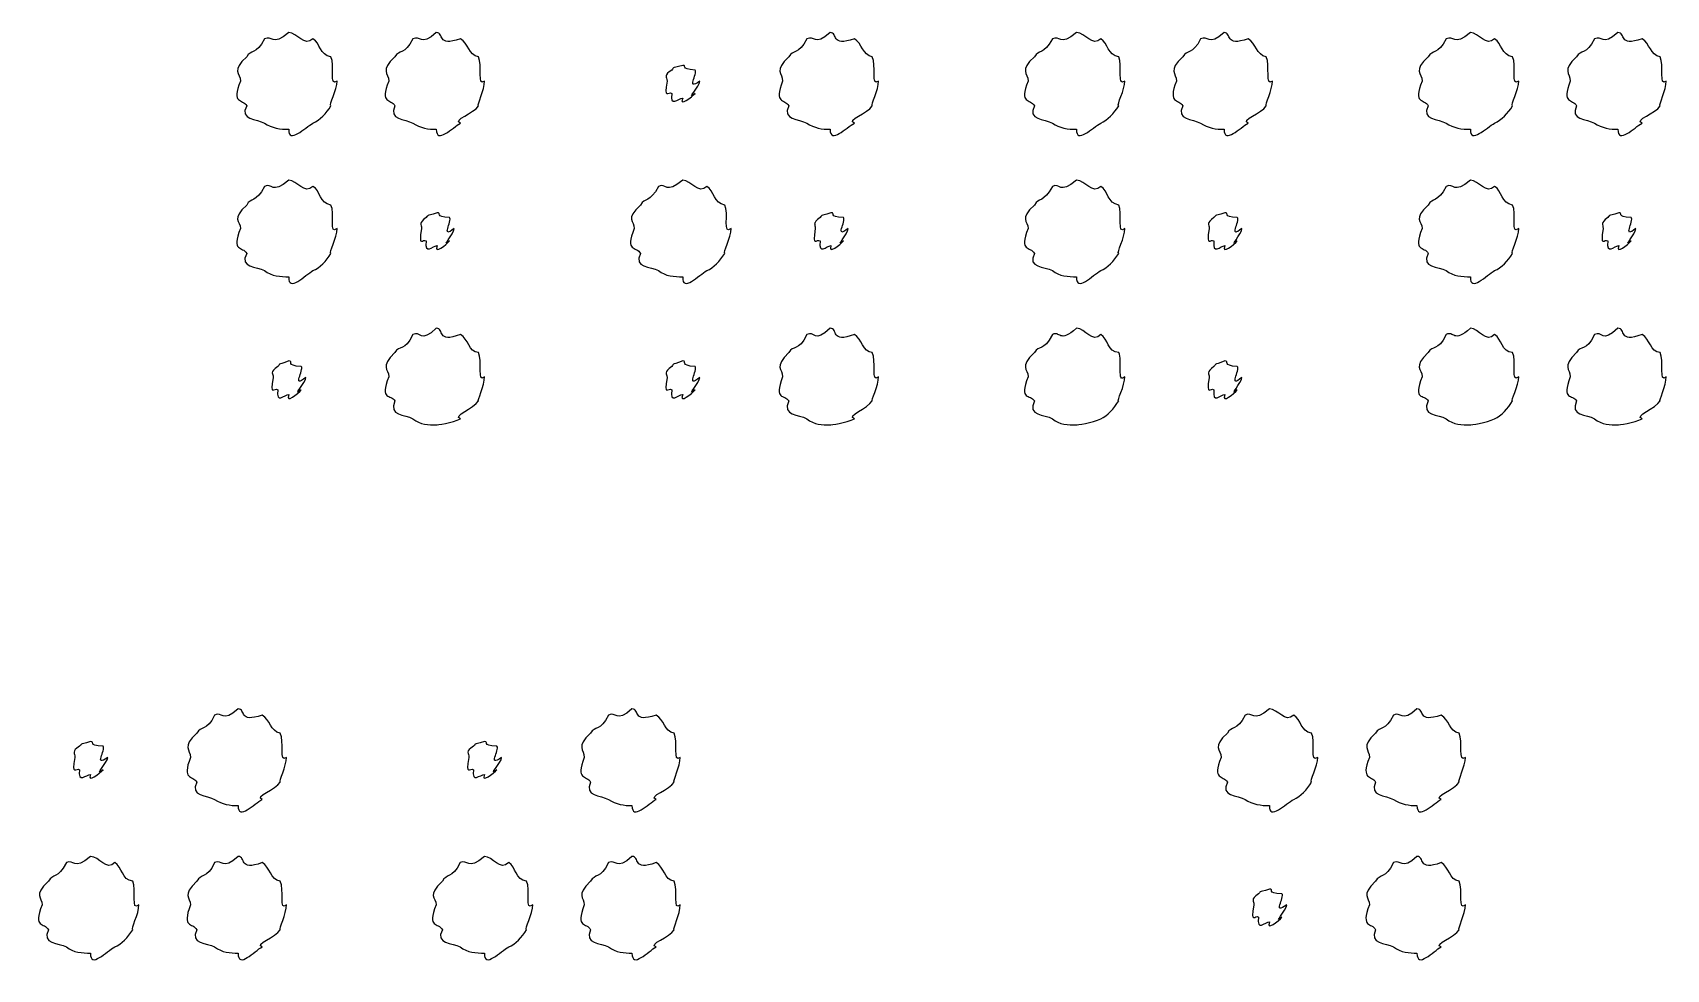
# Model space of a CAD drawing. Header units: millimetres. Extents: x -178 to -32, y 41 to 266.
# Drawn here: x -58.83 to -47.29, y 197.45 to 204.07 of the extents above; entities that cross this region are included whole.
import ezdxf

# ---------------------------------------------------------------- set-up
doc = ezdxf.new("R2010")
doc.units = ezdxf.units.MM
doc.layers.get('0').update_dxf_attribs({"linetype": 'CONTINUOUS'})

msp = doc.modelspace()

# ---------------------------------------------------------------- linework, layer by layer
at = {"color": 0}
for p, q in [((-57.0212, 204.068), (-57.0212, 204.068)), ((-55.9795, 204.068), (-55.9795, 204.068)), ((-53.1975, 204.068), (-53.1975, 204.068)), ((-51.4569, 204.068), (-51.4569, 204.068)), ((-50.4151, 204.068), (-50.4151, 204.068)), ((-48.6745, 204.068), (-48.6745, 204.068)), ((-47.6328, 204.068), (-47.6328, 204.068)), ((-54.2392, 203.837), (-54.2392, 203.837)), ((-57.0212, 203.026), (-57.0212, 203.026)), ((-54.2392, 203.026), (-54.2392, 203.026)), ((-51.4569, 203.026), (-51.4569, 203.026)), ((-48.6745, 203.026), (-48.6745, 203.026)), ((-55.9742, 202.795), (-55.9742, 202.795)), ((-53.1918, 202.795), (-53.1918, 202.795)), ((-50.4095, 202.795), (-50.4095, 202.795)), ((-47.6275, 202.795), (-47.6275, 202.795)), ((-55.9795, 201.979), (-55.9795, 201.979)), ((-53.1975, 201.979), (-53.1975, 201.979)), ((-51.4569, 201.979), (-51.4569, 201.979)), ((-48.6745, 201.979), (-48.6745, 201.979)), ((-47.6328, 201.979), (-47.6328, 201.979)), ((-57.0212, 201.748), (-57.0212, 201.748)), ((-54.2392, 201.748), (-54.2392, 201.748)), ((-50.4095, 201.748), (-50.4095, 201.748)), ((-57.3797, 199.289), (-57.3797, 199.289)), ((-54.5973, 199.289), (-54.5973, 199.289)), ((-50.0941, 199.289), (-50.0941, 199.289)), ((-49.0523, 199.289), (-49.0523, 199.289)), ((-58.4214, 199.058), (-58.4214, 199.058)), ((-55.6394, 199.058), (-55.6394, 199.058)), ((-58.4214, 198.247), (-58.4214, 198.247)), ((-57.3797, 198.247), (-57.3797, 198.247)), ((-55.6394, 198.247), (-55.6394, 198.247)), ((-54.5973, 198.247), (-54.5973, 198.247)), ((-49.0523, 198.247), (-49.0523, 198.247)), ((-50.0941, 198.016), (-50.0941, 198.016))]:
    msp.add_line(p, q, dxfattribs=at)
for points in [[(-57.1923, 204.024), (-57.2544, 203.908), (-57.2886, 203.952), (-57.319, 203.897)], [(-57.0212, 204.068), (-57.144, 203.966), (-57.1373, 204.053), (-57.1923, 204.024)], [(-56.8505, 204.024), (-56.9083, 203.966), (-56.9623, 204.068), (-57.0212, 204.068)], [(-56.7238, 203.897), (-56.8022, 203.908), (-56.7983, 203.994), (-56.8505, 204.024)], [(-56.1449, 204.024), (-56.2028, 203.908), (-56.2416, 203.952), (-56.2716, 203.897)], [(-55.9795, 204.068), (-56.0927, 203.966), (-56.0899, 204.053), (-56.1449, 204.024)], [(-55.8087, 204.024), (-55.9795, 203.966), (-55.9202, 204.068), (-55.9795, 204.068)], [(-55.6821, 203.897), (-55.7509, 203.908), (-55.7537, 203.994), (-55.8087, 204.024)], [(-53.3626, 204.024), (-53.4204, 203.908), (-53.4592, 203.952), (-53.4896, 203.897)], [(-53.1975, 204.068), (-53.3104, 203.966), (-53.3075, 204.053), (-53.3626, 204.024)], [(-53.0264, 204.024), (-53.1975, 203.966), (-53.1382, 204.068), (-53.1975, 204.068)], [(-52.8997, 203.897), (-52.9685, 203.908), (-52.9713, 203.994), (-53.0264, 204.024)], [(-51.6276, 204.024), (-51.6897, 203.908), (-51.7243, 203.952), (-51.7546, 203.897)], [(-51.4569, 204.068), (-51.5796, 203.966), (-51.5726, 204.053), (-51.6276, 204.024)], [(-51.2861, 204.024), (-51.344, 203.966), (-51.3976, 204.068), (-51.4569, 204.068)], [(-51.1591, 203.897), (-51.2378, 203.908), (-51.2336, 203.994), (-51.2861, 204.024)], [(-50.5806, 204.024), (-50.6384, 203.908), (-50.6769, 203.952), (-50.7072, 203.897)], [(-50.4151, 204.068), (-50.528, 203.966), (-50.5252, 204.053), (-50.5806, 204.024)], [(-50.2444, 204.024), (-50.4151, 203.966), (-50.3559, 204.068), (-50.4151, 204.068)], [(-50.1174, 203.897), (-50.1862, 203.908), (-50.189, 203.994), (-50.2444, 204.024)], [(-48.8456, 204.024), (-48.9073, 203.908), (-48.9419, 203.952), (-48.9723, 203.897)], [(-48.6745, 204.068), (-48.7973, 203.966), (-48.7902, 204.053), (-48.8456, 204.024)], [(-48.5038, 204.024), (-48.5616, 203.966), (-48.6152, 204.068), (-48.6745, 204.068)], [(-48.3771, 203.897), (-48.4554, 203.908), (-48.4516, 203.994), (-48.5038, 204.024)], [(-47.7982, 204.024), (-47.8561, 203.908), (-47.8945, 203.952), (-47.9249, 203.897)], [(-47.6328, 204.068), (-47.746, 203.966), (-47.7432, 204.053), (-47.7982, 204.024)], [(-47.462, 204.024), (-47.6328, 203.966), (-47.5735, 204.068), (-47.6328, 204.068)], [(-47.335, 203.897), (-47.4042, 203.908), (-47.407, 203.994), (-47.462, 204.024)], [(-57.319, 203.897), (-57.4308, 203.798), (-57.3631, 203.784), (-57.3631, 203.726)], [(-56.6798, 203.726), (-56.7404, 203.679), (-56.6935, 203.842), (-56.7238, 203.897)], [(-56.2716, 203.897), (-56.3792, 203.798), (-56.3157, 203.784), (-56.3157, 203.726)], [(-55.638, 203.726), (-55.693, 203.679), (-55.6518, 203.842), (-55.6821, 203.897)], [(-54.3165, 203.804), (-54.3768, 203.768), (-54.3493, 203.755), (-54.3493, 203.726)], [(-54.2392, 203.837), (-54.3327, 203.812), (-54.2943, 203.825), (-54.3165, 203.804)], [(-54.151, 203.804), (-54.2667, 203.812), (-54.2018, 203.837), (-54.2392, 203.837)], [(-54.1179, 203.726), (-54.2226, 203.65), (-54.1288, 203.781), (-54.151, 203.804)], [(-53.4896, 203.897), (-53.5968, 203.798), (-53.5337, 203.784), (-53.5337, 203.726)], [(-52.8556, 203.726), (-52.9107, 203.679), (-52.8694, 203.842), (-52.8997, 203.897)], [(-51.7546, 203.897), (-51.8661, 203.798), (-51.7987, 203.784), (-51.7987, 203.726)], [(-51.115, 203.726), (-51.1757, 203.679), (-51.1288, 203.842), (-51.1591, 203.897)], [(-50.7072, 203.897), (-50.8148, 203.798), (-50.7513, 203.784), (-50.7513, 203.726)], [(-50.0733, 203.726), (-50.1283, 203.679), (-50.087, 203.842), (-50.1174, 203.897)], [(-48.9723, 203.897), (-49.0837, 203.798), (-49.0164, 203.784), (-49.0164, 203.726)], [(-48.333, 203.726), (-48.3933, 203.679), (-48.3468, 203.842), (-48.3771, 203.897)], [(-47.9249, 203.897), (-48.0325, 203.798), (-47.969, 203.784), (-47.969, 203.726)], [(-47.2909, 203.726), (-47.3463, 203.679), (-47.305, 203.842), (-47.335, 203.897)], [(-57.3631, 203.726), (-57.4308, 203.558), (-57.3479, 203.605), (-57.319, 203.55)], [(-56.7238, 203.55), (-56.7404, 203.558), (-56.6798, 203.663), (-56.6798, 203.726)], [(-56.3157, 203.726), (-56.3792, 203.558), (-56.3009, 203.605), (-56.2716, 203.55)], [(-55.6821, 203.55), (-55.693, 203.558), (-55.638, 203.663), (-55.638, 203.726)], [(-54.3493, 203.726), (-54.3768, 203.585), (-54.3384, 203.66), (-54.3165, 203.638)], [(-54.151, 203.638), (-54.2226, 203.585), (-54.1179, 203.689), (-54.1179, 203.726)], [(-53.5337, 203.726), (-53.5968, 203.558), (-53.5185, 203.605), (-53.4896, 203.55)], [(-52.8997, 203.55), (-52.9107, 203.558), (-52.8556, 203.663), (-52.8556, 203.726)], [(-51.7987, 203.726), (-51.8661, 203.558), (-51.7835, 203.605), (-51.7546, 203.55)], [(-51.1591, 203.55), (-51.1757, 203.558), (-51.115, 203.663), (-51.115, 203.726)], [(-50.7513, 203.726), (-50.8148, 203.558), (-50.7361, 203.605), (-50.7072, 203.55)], [(-50.1174, 203.55), (-50.1283, 203.558), (-50.0733, 203.663), (-50.0733, 203.726)], [(-49.0164, 203.726), (-49.0837, 203.558), (-49.0012, 203.605), (-48.9723, 203.55)], [(-48.3771, 203.55), (-48.3933, 203.558), (-48.333, 203.663), (-48.333, 203.726)], [(-47.969, 203.726), (-48.0325, 203.558), (-47.9538, 203.605), (-47.9249, 203.55)], [(-47.335, 203.55), (-47.3463, 203.558), (-47.2909, 203.663), (-47.2909, 203.726)], [(-54.3165, 203.638), (-54.3327, 203.54), (-54.2682, 203.605), (-54.2392, 203.605)], [(-54.2392, 203.605), (-54.2667, 203.54), (-54.1729, 203.616), (-54.151, 203.638)], [(-57.319, 203.55), (-57.3715, 203.452), (-57.2474, 203.458), (-57.1923, 203.429)], [(-56.8505, 203.429), (-56.8022, 203.452), (-56.7567, 203.498), (-56.7238, 203.55)], [(-56.2716, 203.55), (-56.3213, 203.452), (-56.2, 203.458), (-56.1449, 203.429)], [(-55.8087, 203.429), (-55.8694, 203.452), (-55.711, 203.498), (-55.6821, 203.55)], [(-53.4896, 203.55), (-53.539, 203.452), (-53.418, 203.458), (-53.3626, 203.429)], [(-53.0264, 203.429), (-53.0871, 203.452), (-52.9287, 203.498), (-52.8997, 203.55)], [(-51.7546, 203.55), (-51.8068, 203.452), (-51.683, 203.458), (-51.6276, 203.429)], [(-51.2861, 203.429), (-51.2378, 203.452), (-51.1923, 203.498), (-51.1591, 203.55)], [(-50.7072, 203.55), (-50.757, 203.452), (-50.6356, 203.458), (-50.5806, 203.429)], [(-50.2444, 203.429), (-50.3047, 203.452), (-50.1463, 203.498), (-50.1174, 203.55)], [(-48.9723, 203.55), (-49.0248, 203.452), (-48.9006, 203.458), (-48.8456, 203.429)], [(-48.5038, 203.429), (-48.4554, 203.452), (-48.4099, 203.498), (-48.3771, 203.55)], [(-47.9249, 203.55), (-47.9746, 203.452), (-47.8532, 203.458), (-47.7982, 203.429)], [(-47.462, 203.429), (-47.5227, 203.452), (-47.3639, 203.498), (-47.335, 203.55)], [(-57.1923, 203.429), (-57.144, 203.393), (-57.0794, 203.385), (-57.0212, 203.385)], [(-57.0212, 203.385), (-57.0269, 203.276), (-56.9055, 203.399), (-56.8505, 203.429)], [(-56.1449, 203.429), (-56.0927, 203.393), (-56.0349, 203.385), (-55.9795, 203.385)], [(-55.9795, 203.385), (-55.9795, 203.276), (-55.8638, 203.399), (-55.8087, 203.429)], [(-53.3626, 203.429), (-53.3104, 203.393), (-53.2525, 203.385), (-53.1975, 203.385)], [(-53.1975, 203.385), (-53.1975, 203.276), (-53.0818, 203.399), (-53.0264, 203.429)], [(-51.6276, 203.429), (-51.5796, 203.393), (-51.5147, 203.385), (-51.4569, 203.385)], [(-51.4569, 203.385), (-51.4625, 203.276), (-51.3412, 203.399), (-51.2861, 203.429)], [(-50.5806, 203.429), (-50.528, 203.393), (-50.4702, 203.385), (-50.4151, 203.385)], [(-50.4151, 203.385), (-50.4151, 203.276), (-50.2994, 203.399), (-50.2444, 203.429)], [(-48.8456, 203.429), (-48.7973, 203.393), (-48.7324, 203.385), (-48.6745, 203.385)], [(-48.6745, 203.385), (-48.6802, 203.276), (-48.5588, 203.399), (-48.5038, 203.429)], [(-47.7982, 203.429), (-47.746, 203.393), (-47.6878, 203.385), (-47.6328, 203.385)], [(-47.6328, 203.385), (-47.6328, 203.276), (-47.5171, 203.399), (-47.462, 203.429)], [(-57.0212, 203.026), (-57.144, 202.919), (-57.1373, 203.011), (-57.1923, 202.982)], [(-56.8505, 202.982), (-56.9083, 202.919), (-56.9623, 203.026), (-57.0212, 203.026)], [(-54.2392, 203.026), (-54.3616, 202.919), (-54.3549, 203.011), (-54.41, 202.982)], [(-54.0681, 202.982), (-54.126, 202.919), (-54.18, 203.026), (-54.2392, 203.026)], [(-51.4569, 203.026), (-51.5796, 202.919), (-51.5726, 203.011), (-51.6276, 202.982)], [(-51.2861, 202.982), (-51.344, 202.919), (-51.3976, 203.026), (-51.4569, 203.026)], [(-48.6745, 203.026), (-48.7973, 202.919), (-48.7902, 203.011), (-48.8456, 202.982)], [(-48.5038, 202.982), (-48.5616, 202.919), (-48.6152, 203.026), (-48.6745, 203.026)], [(-57.1923, 202.982), (-57.2544, 202.861), (-57.2886, 202.908), (-57.319, 202.85)], [(-56.7238, 202.85), (-56.8022, 202.861), (-56.7983, 202.952), (-56.8505, 202.982)], [(-54.41, 202.982), (-54.4721, 202.861), (-54.5066, 202.908), (-54.537, 202.85)], [(-53.9415, 202.85), (-54.0202, 202.861), (-54.0159, 202.952), (-54.0681, 202.982)], [(-51.6276, 202.982), (-51.6897, 202.861), (-51.7243, 202.908), (-51.7546, 202.85)], [(-51.1591, 202.85), (-51.2378, 202.861), (-51.2336, 202.952), (-51.2861, 202.982)], [(-48.8456, 202.982), (-48.9073, 202.861), (-48.9419, 202.908), (-48.9723, 202.85)], [(-48.3771, 202.85), (-48.4554, 202.861), (-48.4516, 202.952), (-48.5038, 202.982)], [(-57.319, 202.85), (-57.4308, 202.747), (-57.3631, 202.74), (-57.3631, 202.685)], [(-56.6798, 202.685), (-56.7404, 202.63), (-56.6935, 202.795), (-56.7238, 202.85)], [(-56.0511, 202.762), (-56.1079, 202.721), (-56.0843, 202.714), (-56.0843, 202.685)], [(-55.9742, 202.795), (-56.0638, 202.765), (-56.0292, 202.784), (-56.0511, 202.762)], [(-55.886, 202.762), (-55.9975, 202.765), (-55.9368, 202.795), (-55.9742, 202.795)], [(-55.8528, 202.685), (-55.9534, 202.603), (-55.8638, 202.74), (-55.886, 202.762)], [(-54.537, 202.85), (-54.6485, 202.747), (-54.5811, 202.74), (-54.5811, 202.685)], [(-53.8974, 202.685), (-53.9581, 202.63), (-53.9111, 202.795), (-53.9415, 202.85)], [(-53.2691, 202.762), (-53.3255, 202.721), (-53.3023, 202.714), (-53.3023, 202.685)], [(-53.1918, 202.795), (-53.2814, 202.765), (-53.2469, 202.784), (-53.2691, 202.762)], [(-53.1036, 202.762), (-53.2151, 202.765), (-53.1548, 202.795), (-53.1918, 202.795)], [(-53.0705, 202.685), (-53.171, 202.603), (-53.0818, 202.74), (-53.1036, 202.762)], [(-51.7546, 202.85), (-51.8661, 202.747), (-51.7987, 202.74), (-51.7987, 202.685)], [(-51.115, 202.685), (-51.1757, 202.63), (-51.1288, 202.795), (-51.1591, 202.85)], [(-50.4867, 202.762), (-50.5432, 202.721), (-50.5199, 202.714), (-50.5199, 202.685)], [(-50.4095, 202.795), (-50.4991, 202.765), (-50.4649, 202.784), (-50.4867, 202.762)], [(-50.3213, 202.762), (-50.4331, 202.765), (-50.3724, 202.795), (-50.4095, 202.795)], [(-50.2885, 202.685), (-50.389, 202.603), (-50.2994, 202.74), (-50.3213, 202.762)], [(-48.9723, 202.85), (-49.0837, 202.747), (-49.0164, 202.74), (-49.0164, 202.685)], [(-48.333, 202.685), (-48.3933, 202.63), (-48.3468, 202.795), (-48.3771, 202.85)], [(-47.7044, 202.762), (-47.7608, 202.721), (-47.7375, 202.714), (-47.7375, 202.685)], [(-47.6275, 202.795), (-47.7167, 202.765), (-47.6825, 202.784), (-47.7044, 202.762)], [(-47.5393, 202.762), (-47.6508, 202.765), (-47.5901, 202.795), (-47.6275, 202.795)], [(-47.5061, 202.685), (-47.6067, 202.603), (-47.5171, 202.74), (-47.5393, 202.762)], [(-57.3631, 202.685), (-57.4308, 202.511), (-57.3479, 202.563), (-57.319, 202.508)], [(-56.7238, 202.508), (-56.7404, 202.511), (-56.6798, 202.621), (-56.6798, 202.685)], [(-56.0843, 202.685), (-56.1079, 202.537), (-56.0733, 202.619), (-56.0511, 202.596)], [(-55.886, 202.596), (-55.9534, 202.537), (-55.8528, 202.648), (-55.8528, 202.685)], [(-54.5811, 202.685), (-54.6485, 202.511), (-54.5659, 202.563), (-54.537, 202.508)], [(-53.9415, 202.508), (-53.9581, 202.511), (-53.8974, 202.621), (-53.8974, 202.685)], [(-53.3023, 202.685), (-53.3255, 202.537), (-53.291, 202.619), (-53.2691, 202.596)], [(-53.1036, 202.596), (-53.171, 202.537), (-53.0705, 202.648), (-53.0705, 202.685)], [(-51.7987, 202.685), (-51.8661, 202.511), (-51.7835, 202.563), (-51.7546, 202.508)], [(-51.1591, 202.508), (-51.1757, 202.511), (-51.115, 202.621), (-51.115, 202.685)], [(-50.5199, 202.685), (-50.5432, 202.537), (-50.509, 202.619), (-50.4867, 202.596)], [(-50.3213, 202.596), (-50.389, 202.537), (-50.2885, 202.648), (-50.2885, 202.685)], [(-49.0164, 202.685), (-49.0837, 202.511), (-49.0012, 202.563), (-48.9723, 202.508)], [(-48.3771, 202.508), (-48.3933, 202.511), (-48.333, 202.621), (-48.333, 202.685)], [(-47.7375, 202.685), (-47.7608, 202.537), (-47.7266, 202.619), (-47.7044, 202.596)], [(-47.5393, 202.596), (-47.6067, 202.537), (-47.5061, 202.648), (-47.5061, 202.685)], [(-56.0511, 202.596), (-56.0638, 202.493), (-56.0031, 202.563), (-55.9742, 202.563)], [(-55.9742, 202.563), (-55.9975, 202.493), (-55.9079, 202.575), (-55.886, 202.596)], [(-53.2691, 202.596), (-53.2814, 202.493), (-53.2208, 202.563), (-53.1918, 202.563)], [(-53.1918, 202.563), (-53.2151, 202.493), (-53.1259, 202.575), (-53.1036, 202.596)], [(-50.4867, 202.596), (-50.4991, 202.493), (-50.4384, 202.563), (-50.4095, 202.563)], [(-50.4095, 202.563), (-50.4331, 202.493), (-50.3435, 202.575), (-50.3213, 202.596)], [(-47.7044, 202.596), (-47.7167, 202.493), (-47.6564, 202.563), (-47.6275, 202.563)], [(-47.6275, 202.563), (-47.6508, 202.493), (-47.5611, 202.575), (-47.5393, 202.596)], [(-57.319, 202.508), (-57.3715, 202.405), (-57.2474, 202.416), (-57.1923, 202.387)], [(-56.8505, 202.387), (-56.8022, 202.405), (-56.7567, 202.456), (-56.7238, 202.508)], [(-54.537, 202.508), (-54.5892, 202.405), (-54.465, 202.416), (-54.41, 202.387)], [(-54.0681, 202.387), (-54.0202, 202.405), (-53.9746, 202.456), (-53.9415, 202.508)], [(-51.7546, 202.508), (-51.8068, 202.405), (-51.683, 202.416), (-51.6276, 202.387)], [(-51.2861, 202.387), (-51.2378, 202.405), (-51.1923, 202.456), (-51.1591, 202.508)], [(-48.9723, 202.508), (-49.0248, 202.405), (-48.9006, 202.416), (-48.8456, 202.387)], [(-48.5038, 202.387), (-48.4554, 202.405), (-48.4099, 202.456), (-48.3771, 202.508)], [(-57.1923, 202.387), (-57.144, 202.346), (-57.0794, 202.343), (-57.0212, 202.343)], [(-57.0212, 202.343), (-57.0269, 202.228), (-56.9055, 202.357), (-56.8505, 202.387)], [(-54.41, 202.387), (-54.3616, 202.346), (-54.2971, 202.343), (-54.2392, 202.343)], [(-54.2392, 202.343), (-54.2445, 202.228), (-54.1235, 202.357), (-54.0681, 202.387)], [(-51.6276, 202.387), (-51.5796, 202.346), (-51.5147, 202.343), (-51.4569, 202.343)], [(-51.4569, 202.343), (-51.4625, 202.228), (-51.3412, 202.357), (-51.2861, 202.387)], [(-48.8456, 202.387), (-48.7973, 202.346), (-48.7324, 202.343), (-48.6745, 202.343)], [(-48.6745, 202.343), (-48.6802, 202.228), (-48.5588, 202.357), (-48.5038, 202.387)], [(-55.9795, 201.979), (-56.0927, 201.869), (-56.0899, 201.964), (-56.1449, 201.935)], [(-55.8087, 201.935), (-55.9795, 201.869), (-55.9202, 201.979), (-55.9795, 201.979)], [(-53.1975, 201.979), (-53.3104, 201.869), (-53.3075, 201.964), (-53.3626, 201.935)], [(-53.0264, 201.935), (-53.1975, 201.869), (-53.1382, 201.979), (-53.1975, 201.979)], [(-51.4569, 201.979), (-51.5796, 201.869), (-51.5726, 201.964), (-51.6276, 201.935)], [(-51.2861, 201.935), (-51.344, 201.869), (-51.3976, 201.979), (-51.4569, 201.979)], [(-48.6745, 201.979), (-48.7973, 201.869), (-48.7902, 201.964), (-48.8456, 201.935)], [(-48.5038, 201.935), (-48.5616, 201.869), (-48.6152, 201.979), (-48.6745, 201.979)], [(-47.6328, 201.979), (-47.746, 201.869), (-47.7432, 201.964), (-47.7982, 201.935)], [(-47.462, 201.935), (-47.6328, 201.869), (-47.5735, 201.979), (-47.6328, 201.979)], [(-56.1449, 201.935), (-56.2028, 201.81), (-56.2416, 201.863), (-56.2716, 201.808)], [(-55.6821, 201.808), (-55.7509, 201.81), (-55.7537, 201.905), (-55.8087, 201.935)], [(-53.3626, 201.935), (-53.4204, 201.81), (-53.4592, 201.863), (-53.4896, 201.808)], [(-52.8997, 201.808), (-52.9685, 201.81), (-52.9713, 201.905), (-53.0264, 201.935)], [(-51.6276, 201.935), (-51.6897, 201.81), (-51.7243, 201.863), (-51.7546, 201.808)], [(-51.1591, 201.808), (-51.2378, 201.81), (-51.2336, 201.905), (-51.2861, 201.935)], [(-48.8456, 201.935), (-48.9073, 201.81), (-48.9419, 201.863), (-48.9723, 201.808)], [(-48.3771, 201.808), (-48.4554, 201.81), (-48.4516, 201.905), (-48.5038, 201.935)], [(-47.7982, 201.935), (-47.8561, 201.81), (-47.8945, 201.863), (-47.9249, 201.808)], [(-47.335, 201.808), (-47.4042, 201.81), (-47.407, 201.905), (-47.462, 201.935)], [(-57.0212, 201.748), (-57.1151, 201.714), (-57.0766, 201.734), (-57.0985, 201.709)], [(-56.933, 201.709), (-57.0491, 201.714), (-56.9842, 201.748), (-57.0212, 201.748)], [(-56.2716, 201.808), (-56.3792, 201.699), (-56.3157, 201.695), (-56.3157, 201.637)], [(-55.638, 201.637), (-55.693, 201.582), (-55.6518, 201.753), (-55.6821, 201.808)], [(-54.2392, 201.748), (-54.3327, 201.714), (-54.2943, 201.734), (-54.3165, 201.709)], [(-54.151, 201.709), (-54.2667, 201.714), (-54.2018, 201.748), (-54.2392, 201.748)], [(-53.4896, 201.808), (-53.5968, 201.699), (-53.5337, 201.695), (-53.5337, 201.637)], [(-52.8556, 201.637), (-52.9107, 201.582), (-52.8694, 201.753), (-52.8997, 201.808)], [(-51.7546, 201.808), (-51.8661, 201.699), (-51.7987, 201.695), (-51.7987, 201.637)], [(-51.115, 201.637), (-51.1757, 201.582), (-51.1288, 201.753), (-51.1591, 201.808)], [(-50.4095, 201.748), (-50.4991, 201.714), (-50.4649, 201.734), (-50.4867, 201.709)], [(-50.3213, 201.709), (-50.4331, 201.714), (-50.3724, 201.748), (-50.4095, 201.748)], [(-48.9723, 201.808), (-49.0837, 201.699), (-49.0164, 201.695), (-49.0164, 201.637)], [(-48.333, 201.637), (-48.3933, 201.582), (-48.3468, 201.753), (-48.3771, 201.808)], [(-47.9249, 201.808), (-48.0325, 201.699), (-47.969, 201.695), (-47.969, 201.637)], [(-47.2909, 201.637), (-47.3463, 201.582), (-47.305, 201.753), (-47.335, 201.808)], [(-57.0985, 201.709), (-57.1592, 201.666), (-57.1317, 201.661), (-57.1317, 201.632)], [(-57.1317, 201.632), (-57.1592, 201.486), (-57.1207, 201.568), (-57.0985, 201.544)], [(-56.9002, 201.632), (-57.005, 201.549), (-56.9112, 201.687), (-56.933, 201.709)], [(-56.933, 201.544), (-57.005, 201.486), (-56.9002, 201.599), (-56.9002, 201.632)], [(-56.3157, 201.637), (-56.3792, 201.461), (-56.3009, 201.517), (-56.2716, 201.466)], [(-55.6821, 201.466), (-55.693, 201.461), (-55.638, 201.574), (-55.638, 201.637)], [(-54.3165, 201.709), (-54.3768, 201.666), (-54.3493, 201.661), (-54.3493, 201.632)], [(-54.3493, 201.632), (-54.3768, 201.486), (-54.3384, 201.568), (-54.3165, 201.544)], [(-54.1179, 201.632), (-54.2226, 201.549), (-54.1288, 201.687), (-54.151, 201.709)], [(-54.151, 201.544), (-54.2226, 201.486), (-54.1179, 201.599), (-54.1179, 201.632)], [(-53.5337, 201.637), (-53.5968, 201.461), (-53.5185, 201.517), (-53.4896, 201.466)], [(-52.8997, 201.466), (-52.9107, 201.461), (-52.8556, 201.574), (-52.8556, 201.637)], [(-51.7987, 201.637), (-51.8661, 201.461), (-51.7835, 201.517), (-51.7546, 201.466)], [(-51.1591, 201.466), (-51.1757, 201.461), (-51.115, 201.574), (-51.115, 201.637)], [(-50.4867, 201.709), (-50.5432, 201.666), (-50.5199, 201.661), (-50.5199, 201.632)], [(-50.5199, 201.632), (-50.5432, 201.486), (-50.509, 201.568), (-50.4867, 201.544)], [(-50.2885, 201.632), (-50.389, 201.549), (-50.2994, 201.687), (-50.3213, 201.709)], [(-50.3213, 201.544), (-50.389, 201.486), (-50.2885, 201.599), (-50.2885, 201.632)], [(-49.0164, 201.637), (-49.0837, 201.461), (-49.0012, 201.517), (-48.9723, 201.466)], [(-48.3771, 201.466), (-48.3933, 201.461), (-48.333, 201.574), (-48.333, 201.637)], [(-47.969, 201.637), (-48.0325, 201.461), (-47.9538, 201.517), (-47.9249, 201.466)], [(-47.335, 201.466), (-47.3463, 201.461), (-47.2909, 201.574), (-47.2909, 201.637)], [(-57.0985, 201.544), (-57.1151, 201.439), (-57.0505, 201.511), (-57.0212, 201.511)], [(-57.0212, 201.511), (-57.0491, 201.439), (-56.9553, 201.521), (-56.933, 201.544)], [(-54.3165, 201.544), (-54.3327, 201.439), (-54.2682, 201.511), (-54.2392, 201.511)], [(-54.2392, 201.511), (-54.2667, 201.439), (-54.1729, 201.521), (-54.151, 201.544)], [(-50.4867, 201.544), (-50.4991, 201.439), (-50.4384, 201.511), (-50.4095, 201.511)], [(-50.4095, 201.511), (-50.4331, 201.439), (-50.3435, 201.521), (-50.3213, 201.544)], [(-56.2716, 201.466), (-56.3213, 201.357), (-56.2, 201.373), (-56.1449, 201.34)], [(-55.8087, 201.34), (-55.8694, 201.357), (-55.711, 201.414), (-55.6821, 201.466)], [(-53.4896, 201.466), (-53.539, 201.357), (-53.418, 201.373), (-53.3626, 201.34)], [(-53.0264, 201.34), (-53.0871, 201.357), (-52.9287, 201.414), (-52.8997, 201.466)], [(-51.7546, 201.466), (-51.8068, 201.357), (-51.683, 201.373), (-51.6276, 201.34)], [(-51.2861, 201.34), (-51.2378, 201.357), (-51.1923, 201.414), (-51.1591, 201.466)], [(-48.9723, 201.466), (-49.0248, 201.357), (-48.9006, 201.373), (-48.8456, 201.34)], [(-48.5038, 201.34), (-48.4554, 201.357), (-48.4099, 201.414), (-48.3771, 201.466)], [(-47.9249, 201.466), (-47.9746, 201.357), (-47.8532, 201.373), (-47.7982, 201.34)], [(-47.462, 201.34), (-47.5227, 201.357), (-47.3639, 201.414), (-47.335, 201.466)], [(-56.1449, 201.34), (-56.0927, 201.296), (-56.0349, 201.296), (-55.9795, 201.296)], [(-55.9795, 201.296), (-55.9795, 201.296), (-55.8638, 201.309), (-55.8087, 201.34)], [(-53.3626, 201.34), (-53.3104, 201.296), (-53.2525, 201.296), (-53.1975, 201.296)], [(-53.1975, 201.296), (-53.1975, 201.296), (-53.0818, 201.309), (-53.0264, 201.34)], [(-51.6276, 201.34), (-51.5796, 201.296), (-51.5147, 201.296), (-51.4569, 201.296)], [(-51.4569, 201.296), (-51.4625, 201.296), (-51.3412, 201.309), (-51.2861, 201.34)], [(-48.8456, 201.34), (-48.7973, 201.296), (-48.7324, 201.296), (-48.6745, 201.296)], [(-48.6745, 201.296), (-48.6802, 201.296), (-48.5588, 201.309), (-48.5038, 201.34)], [(-47.7982, 201.34), (-47.746, 201.296), (-47.6878, 201.296), (-47.6328, 201.296)], [(-47.6328, 201.296), (-47.6328, 201.296), (-47.5171, 201.309), (-47.462, 201.34)], [(-57.5451, 199.245), (-57.603, 199.129), (-57.6414, 199.173), (-57.6718, 199.118)], [(-57.3797, 199.289), (-57.4925, 199.187), (-57.4901, 199.274), (-57.5451, 199.245)], [(-57.2089, 199.245), (-57.3797, 199.187), (-57.3204, 199.289), (-57.3797, 199.289)], [(-57.0819, 199.118), (-57.1511, 199.129), (-57.1535, 199.215), (-57.2089, 199.245)], [(-54.7628, 199.245), (-54.8206, 199.129), (-54.8594, 199.173), (-54.8898, 199.118)], [(-54.5973, 199.289), (-54.7105, 199.187), (-54.7077, 199.274), (-54.7628, 199.245)], [(-54.4266, 199.245), (-54.5973, 199.187), (-54.538, 199.289), (-54.5973, 199.289)], [(-54.2999, 199.118), (-54.3687, 199.129), (-54.3715, 199.215), (-54.4266, 199.245)], [(-50.2648, 199.245), (-50.3269, 199.129), (-50.3615, 199.173), (-50.3918, 199.118)], [(-50.0941, 199.289), (-50.2165, 199.187), (-50.2098, 199.274), (-50.2648, 199.245)], [(-49.923, 199.245), (-49.9808, 199.187), (-50.0348, 199.289), (-50.0941, 199.289)], [(-49.7963, 199.118), (-49.875, 199.129), (-49.8708, 199.215), (-49.923, 199.245)], [(-49.2174, 199.245), (-49.2753, 199.129), (-49.3141, 199.173), (-49.3444, 199.118)], [(-49.0523, 199.289), (-49.1652, 199.187), (-49.1624, 199.274), (-49.2174, 199.245)], [(-48.8812, 199.245), (-49.0523, 199.187), (-48.9931, 199.289), (-49.0523, 199.289)], [(-48.7546, 199.118), (-48.8234, 199.129), (-48.8262, 199.215), (-48.8812, 199.245)], [(-57.6718, 199.118), (-57.7794, 199.019), (-57.7159, 199.005), (-57.7159, 198.947)], [(-57.0378, 198.947), (-57.0932, 198.901), (-57.0516, 199.063), (-57.0819, 199.118)], [(-54.8898, 199.118), (-54.997, 199.019), (-54.9339, 199.005), (-54.9339, 198.947)], [(-54.2558, 198.947), (-54.3108, 198.901), (-54.2696, 199.063), (-54.2999, 199.118)], [(-50.3918, 199.118), (-50.5033, 199.019), (-50.4359, 199.005), (-50.4359, 198.947)], [(-49.7522, 198.947), (-49.8129, 198.901), (-49.766, 199.063), (-49.7963, 199.118)], [(-49.3444, 199.118), (-49.4517, 199.019), (-49.3885, 199.005), (-49.3885, 198.947)], [(-48.7105, 198.947), (-48.7655, 198.901), (-48.7243, 199.063), (-48.7546, 199.118)], [(-58.4987, 199.025), (-58.5593, 198.989), (-58.5318, 198.976), (-58.5318, 198.947)], [(-58.5318, 198.947), (-58.5593, 198.805), (-58.5205, 198.881), (-58.4987, 198.859)], [(-58.4214, 199.058), (-58.5152, 199.033), (-58.4764, 199.047), (-58.4987, 199.025)], [(-58.3332, 199.025), (-58.4489, 199.033), (-58.3844, 199.058), (-58.4214, 199.058)], [(-58.3001, 198.947), (-58.4048, 198.871), (-58.3113, 199.003), (-58.3332, 199.025)], [(-58.3332, 198.859), (-58.4048, 198.805), (-58.3001, 198.91), (-58.3001, 198.947)], [(-57.7159, 198.947), (-57.7794, 198.779), (-57.7007, 198.826), (-57.6718, 198.771)], [(-57.0819, 198.771), (-57.0932, 198.779), (-57.0378, 198.884), (-57.0378, 198.947)], [(-55.7163, 199.025), (-55.777, 198.989), (-55.7495, 198.976), (-55.7495, 198.947)], [(-55.7495, 198.947), (-55.777, 198.805), (-55.7385, 198.881), (-55.7163, 198.859)], [(-55.6394, 199.058), (-55.7329, 199.033), (-55.6944, 199.047), (-55.7163, 199.025)], [(-55.5512, 199.025), (-55.6669, 199.033), (-55.602, 199.058), (-55.6394, 199.058)], [(-55.518, 198.947), (-55.6228, 198.871), (-55.529, 199.003), (-55.5512, 199.025)], [(-55.5512, 198.859), (-55.6228, 198.805), (-55.518, 198.91), (-55.518, 198.947)], [(-54.9339, 198.947), (-54.997, 198.779), (-54.9187, 198.826), (-54.8898, 198.771)], [(-54.2999, 198.771), (-54.3108, 198.779), (-54.2558, 198.884), (-54.2558, 198.947)], [(-50.4359, 198.947), (-50.5033, 198.779), (-50.4208, 198.826), (-50.3918, 198.771)], [(-49.7963, 198.771), (-49.8129, 198.779), (-49.7522, 198.884), (-49.7522, 198.947)], [(-49.3885, 198.947), (-49.4517, 198.779), (-49.3734, 198.826), (-49.3444, 198.771)], [(-48.7546, 198.771), (-48.7655, 198.779), (-48.7105, 198.884), (-48.7105, 198.947)], [(-58.4987, 198.859), (-58.5152, 198.761), (-58.4503, 198.826), (-58.4214, 198.826)], [(-58.4214, 198.826), (-58.4489, 198.761), (-58.3554, 198.837), (-58.3332, 198.859)], [(-55.7163, 198.859), (-55.7329, 198.761), (-55.6683, 198.826), (-55.6394, 198.826)], [(-55.6394, 198.826), (-55.6669, 198.761), (-55.5731, 198.837), (-55.5512, 198.859)], [(-57.6718, 198.771), (-57.7215, 198.673), (-57.6001, 198.679), (-57.5451, 198.65)], [(-57.2089, 198.65), (-57.2696, 198.673), (-57.1108, 198.719), (-57.0819, 198.771)], [(-54.8898, 198.771), (-54.9391, 198.673), (-54.8178, 198.679), (-54.7628, 198.65)], [(-54.4266, 198.65), (-54.4872, 198.673), (-54.3288, 198.719), (-54.2999, 198.771)], [(-50.3918, 198.771), (-50.444, 198.673), (-50.3199, 198.679), (-50.2648, 198.65)], [(-49.923, 198.65), (-49.875, 198.673), (-49.8295, 198.719), (-49.7963, 198.771)], [(-49.3444, 198.771), (-49.3938, 198.673), (-49.2728, 198.679), (-49.2174, 198.65)], [(-48.8812, 198.65), (-48.9419, 198.673), (-48.7835, 198.719), (-48.7546, 198.771)], [(-57.5451, 198.65), (-57.4925, 198.614), (-57.4347, 198.606), (-57.3797, 198.606)], [(-57.3797, 198.606), (-57.3797, 198.497), (-57.2639, 198.62), (-57.2089, 198.65)], [(-54.7628, 198.65), (-54.7105, 198.614), (-54.6527, 198.606), (-54.5973, 198.606)], [(-54.5973, 198.606), (-54.5973, 198.497), (-54.4816, 198.62), (-54.4266, 198.65)], [(-50.2648, 198.65), (-50.2165, 198.614), (-50.1519, 198.606), (-50.0941, 198.606)], [(-50.0941, 198.606), (-50.0994, 198.497), (-49.9784, 198.62), (-49.923, 198.65)], [(-49.2174, 198.65), (-49.1652, 198.614), (-49.1074, 198.606), (-49.0523, 198.606)], [(-49.0523, 198.606), (-49.0523, 198.497), (-48.9366, 198.62), (-48.8812, 198.65)], [(-58.5925, 198.203), (-58.6542, 198.082), (-58.6888, 198.129), (-58.7192, 198.071)], [(-58.4214, 198.247), (-58.5442, 198.14), (-58.5371, 198.232), (-58.5925, 198.203)], [(-58.2507, 198.203), (-58.3085, 198.14), (-58.3621, 198.247), (-58.4214, 198.247)], [(-58.1237, 198.071), (-58.2023, 198.082), (-58.1981, 198.173), (-58.2507, 198.203)], [(-57.5451, 198.203), (-57.603, 198.082), (-57.6414, 198.129), (-57.6718, 198.071)], [(-57.3797, 198.247), (-57.4925, 198.14), (-57.4901, 198.232), (-57.5451, 198.203)], [(-57.2089, 198.203), (-57.3797, 198.14), (-57.3204, 198.247), (-57.3797, 198.247)], [(-57.0819, 198.071), (-57.1511, 198.082), (-57.1535, 198.173), (-57.2089, 198.203)], [(-55.8101, 198.203), (-55.8722, 198.082), (-55.9065, 198.129), (-55.9368, 198.071)], [(-55.6394, 198.247), (-55.7618, 198.14), (-55.7551, 198.232), (-55.8101, 198.203)], [(-55.4683, 198.203), (-55.5262, 198.14), (-55.5801, 198.247), (-55.6394, 198.247)], [(-55.3417, 198.071), (-55.42, 198.082), (-55.4161, 198.173), (-55.4683, 198.203)], [(-54.7628, 198.203), (-54.8206, 198.082), (-54.8594, 198.129), (-54.8898, 198.071)], [(-54.5973, 198.247), (-54.7105, 198.14), (-54.7077, 198.232), (-54.7628, 198.203)], [(-54.4266, 198.203), (-54.5973, 198.14), (-54.538, 198.247), (-54.5973, 198.247)], [(-54.2999, 198.071), (-54.3687, 198.082), (-54.3715, 198.173), (-54.4266, 198.203)], [(-49.2174, 198.203), (-49.2753, 198.082), (-49.3141, 198.129), (-49.3444, 198.071)], [(-49.0523, 198.247), (-49.1652, 198.14), (-49.1624, 198.232), (-49.2174, 198.203)], [(-48.8812, 198.203), (-49.0523, 198.14), (-48.9931, 198.247), (-49.0523, 198.247)], [(-48.7546, 198.071), (-48.8234, 198.082), (-48.8262, 198.173), (-48.8812, 198.203)], [(-58.7192, 198.071), (-58.8306, 197.968), (-58.7633, 197.961), (-58.7633, 197.906)], [(-58.0796, 197.906), (-58.1402, 197.85), (-58.0937, 198.016), (-58.1237, 198.071)], [(-57.6718, 198.071), (-57.7794, 197.968), (-57.7159, 197.961), (-57.7159, 197.906)], [(-57.0378, 197.906), (-57.0932, 197.85), (-57.0516, 198.016), (-57.0819, 198.071)], [(-55.9368, 198.071), (-56.0486, 197.968), (-55.9809, 197.961), (-55.9809, 197.906)], [(-55.2976, 197.906), (-55.3582, 197.85), (-55.3113, 198.016), (-55.3417, 198.071)], [(-54.8898, 198.071), (-54.997, 197.968), (-54.9339, 197.961), (-54.9339, 197.906)], [(-54.2558, 197.906), (-54.3108, 197.85), (-54.2696, 198.016), (-54.2999, 198.071)], [(-49.3444, 198.071), (-49.4517, 197.968), (-49.3885, 197.961), (-49.3885, 197.906)], [(-48.7105, 197.906), (-48.7655, 197.85), (-48.7243, 198.016), (-48.7546, 198.071)], [(-58.7633, 197.906), (-58.8306, 197.732), (-58.7481, 197.784), (-58.7192, 197.729)], [(-58.1237, 197.729), (-58.1402, 197.732), (-58.0796, 197.842), (-58.0796, 197.906)], [(-57.7159, 197.906), (-57.7794, 197.732), (-57.7007, 197.784), (-57.6718, 197.729)], [(-57.0819, 197.729), (-57.0932, 197.732), (-57.0378, 197.842), (-57.0378, 197.906)], [(-55.9809, 197.906), (-56.0486, 197.732), (-55.9657, 197.784), (-55.9368, 197.729)], [(-55.3417, 197.729), (-55.3582, 197.732), (-55.2976, 197.842), (-55.2976, 197.906)], [(-54.9339, 197.906), (-54.997, 197.732), (-54.9187, 197.784), (-54.8898, 197.729)], [(-54.2999, 197.729), (-54.3108, 197.732), (-54.2558, 197.842), (-54.2558, 197.906)], [(-50.1714, 197.983), (-50.2317, 197.941), (-50.2042, 197.934), (-50.2042, 197.906)], [(-50.2042, 197.906), (-50.2317, 197.758), (-50.1932, 197.84), (-50.1714, 197.817)], [(-50.0941, 198.016), (-50.1876, 197.986), (-50.1491, 198.005), (-50.1714, 197.983)], [(-50.0059, 197.983), (-50.1216, 197.986), (-50.0567, 198.016), (-50.0941, 198.016)], [(-49.9727, 197.906), (-50.0775, 197.824), (-49.9837, 197.961), (-50.0059, 197.983)], [(-50.0059, 197.817), (-50.0775, 197.758), (-49.9727, 197.868), (-49.9727, 197.906)], [(-49.3885, 197.906), (-49.4517, 197.732), (-49.3734, 197.784), (-49.3444, 197.729)], [(-48.7546, 197.729), (-48.7655, 197.732), (-48.7105, 197.842), (-48.7105, 197.906)], [(-50.1714, 197.817), (-50.1876, 197.714), (-50.123, 197.784), (-50.0941, 197.784)], [(-50.0941, 197.784), (-50.1216, 197.714), (-50.0278, 197.795), (-50.0059, 197.817)], [(-58.7192, 197.729), (-58.7714, 197.626), (-58.6475, 197.637), (-58.5925, 197.608)], [(-58.2507, 197.608), (-58.2023, 197.626), (-58.1568, 197.677), (-58.1237, 197.729)], [(-57.6718, 197.729), (-57.7215, 197.626), (-57.6001, 197.637), (-57.5451, 197.608)], [(-57.2089, 197.608), (-57.2696, 197.626), (-57.1108, 197.677), (-57.0819, 197.729)], [(-55.9368, 197.729), (-55.9894, 197.626), (-55.8652, 197.637), (-55.8101, 197.608)], [(-55.4683, 197.608), (-55.42, 197.626), (-55.3748, 197.677), (-55.3417, 197.729)], [(-54.8898, 197.729), (-54.9391, 197.626), (-54.8178, 197.637), (-54.7628, 197.608)], [(-54.4266, 197.608), (-54.4872, 197.626), (-54.3288, 197.677), (-54.2999, 197.729)], [(-49.3444, 197.729), (-49.3938, 197.626), (-49.2728, 197.637), (-49.2174, 197.608)], [(-48.8812, 197.608), (-48.9419, 197.626), (-48.7835, 197.677), (-48.7546, 197.729)], [(-58.5925, 197.608), (-58.5442, 197.566), (-58.4793, 197.564), (-58.4214, 197.564)], [(-58.4214, 197.564), (-58.4271, 197.449), (-58.3057, 197.578), (-58.2507, 197.608)], [(-57.5451, 197.608), (-57.4925, 197.566), (-57.4347, 197.564), (-57.3797, 197.564)], [(-57.3797, 197.564), (-57.3797, 197.449), (-57.2639, 197.578), (-57.2089, 197.608)], [(-55.8101, 197.608), (-55.7618, 197.566), (-55.6973, 197.564), (-55.6394, 197.564)], [(-55.6394, 197.564), (-55.6447, 197.449), (-55.5233, 197.578), (-55.4683, 197.608)], [(-54.7628, 197.608), (-54.7105, 197.566), (-54.6527, 197.564), (-54.5973, 197.564)], [(-54.5973, 197.564), (-54.5973, 197.449), (-54.4816, 197.578), (-54.4266, 197.608)], [(-49.2174, 197.608), (-49.1652, 197.566), (-49.1074, 197.564), (-49.0523, 197.564)], [(-49.0523, 197.564), (-49.0523, 197.449), (-48.9366, 197.578), (-48.8812, 197.608)]]:
    msp.add_open_spline(points, degree=3, dxfattribs=at)

doc.saveas('drawing.dxf')
